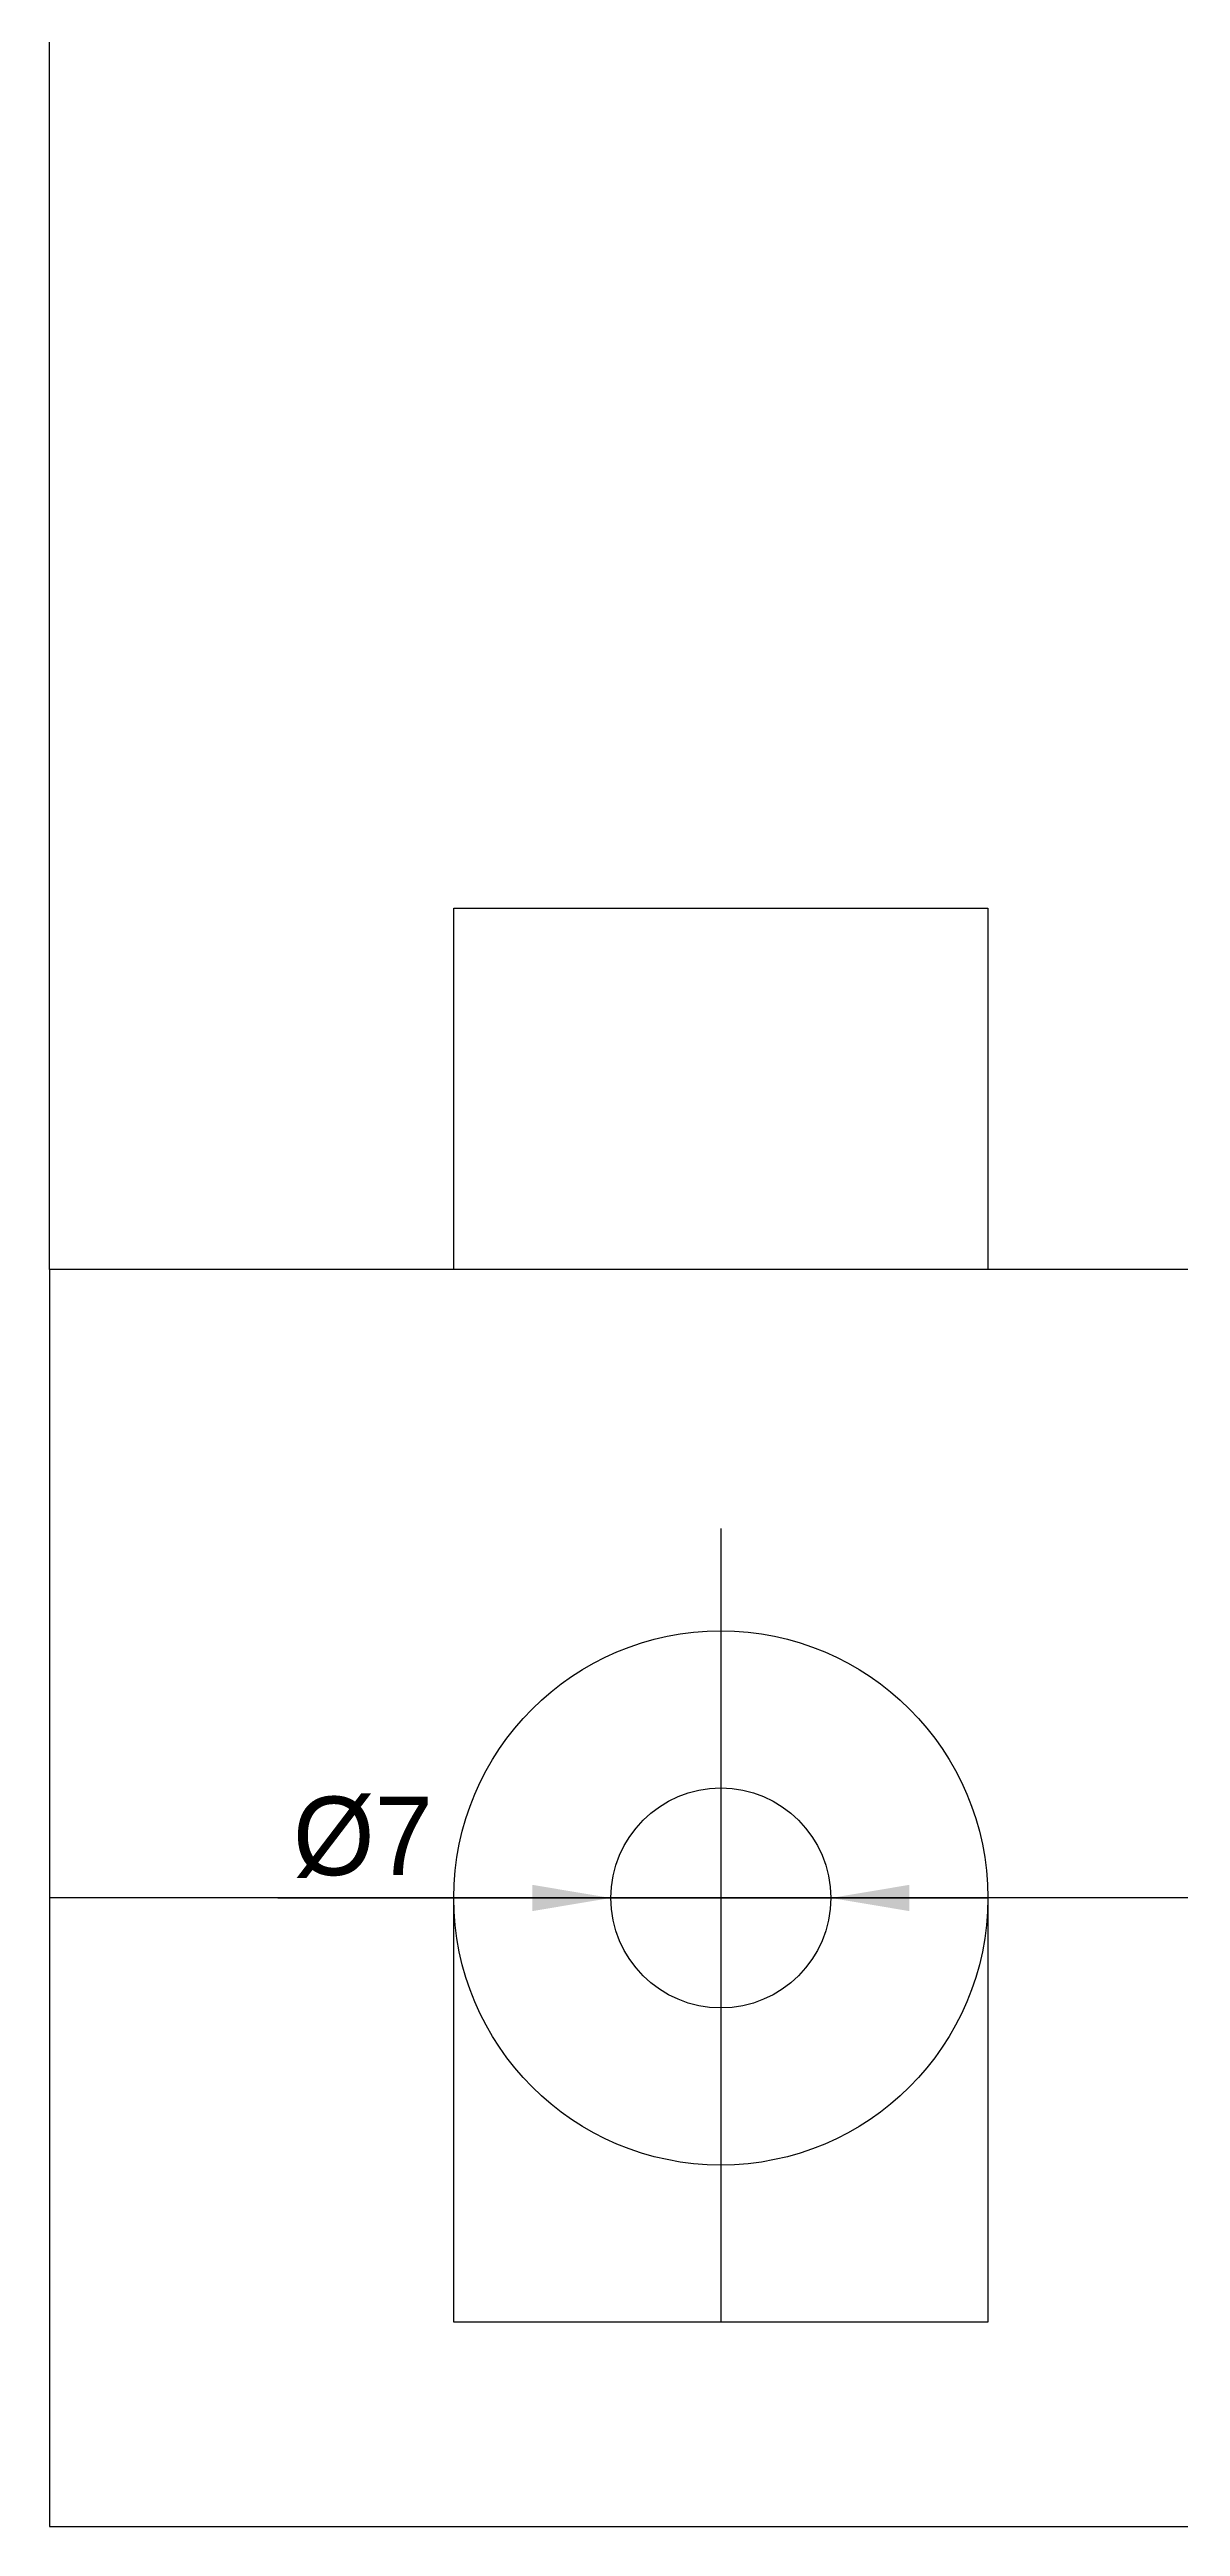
# Model space of a CAD drawing. Extents: x 0 to 200, y -40 to 190.
# Drawn here: x 0 to 36, y -40 to 38.8 of the extents above; entities that cross this region are included whole.
import ezdxf

# ---------------------------------------------------------------- set-up
doc = ezdxf.new("R2010")
doc.units = 0
doc.layers.get('DEFPOINTS').update_dxf_attribs({"linetype": 'CONTINUOUS'})
for name, color, linetype in [('ANNOTATION', 7, 'CONTINUOUS'), ('CASE', 7, 'CONTINUOUS'), ('GUIDE', 7, 'CONTINUOUS'), ('HOJO_SEN', 195, 'CONTINUOUS'), ('HOLE', 130, 'CONTINUOUS'), ('VOLUME', 112, 'CONTINUOUS')]:
    doc.layers.add(name, color=color, linetype=linetype)
doc.dimstyles.get("Standard").update_dxf_attribs({"dimtxt": 0.18, "dimasz": 0.18, "dimexe": 0.18, "dimexo": 0.0625, "dimgap": 0.09, "dimtad": 0, "dimtih": 1, "dimtoh": 1, "dimzin": 0, "dimcen": 0.09, "dimazin": 3, "dimtfac": 1, "dimtofl": 0, "dimtmove": 0, "dimatfit": 3})

# ---------------------------------------------------------------- blocks, each defined once
blk = doc.blocks.new('*U82')
at = {"layer": 'ANNOTATION', "color": 0}
blk.add_text('Ø7', height=2.5, dxfattribs=at).set_placement((7.751, -19.274))
blk = doc.blocks.new('*D41')
at = {"layer": 'ANNOTATION', "color": 0}
for p, q in [((7.268, -20), (15.377, -20)), ((24.877, -20), (17.877, -20)), ((27.377, -20), (29.877, -20))]:
    blk.add_line(p, q, dxfattribs=at)
for points in [[(15.377, -19.583), (15.377, -20.417), (17.877, -20)], [(27.377, -19.583), (27.377, -20.417), (24.877, -20)]]:
    blk.add_solid(points, dxfattribs=at)
at = {"layer": 'DEFPOINTS', "color": 0}
for p in [(17.877, -20), (24.877, -20)]:
    blk.add_point(p, dxfattribs=at)
at = {"layer": 'ANNOTATION'}
blk.add_blockref('*U82', (0, 0), dxfattribs=at)

msp = doc.modelspace()

# ---------------------------------------------------------------- linework, layer by layer
at = {"layer": 'CASE'}
for points in [[(200, 0), (0, 0), (0, 150), (200, 150)], [(200, 0), (0, 0), (0, -40), (200, -40)]]:
    msp.add_lwpolyline(points, close=True, dxfattribs=at)
at = {"layer": 'GUIDE'}
for p, q in [((21.377, -8.245), (21.377, -33.5)), ((184.709, -20), (12.877, -20))]:
    msp.add_line(p, q, dxfattribs=at)
at = {"layer": 'HOJO_SEN'}
msp.add_line((200, -20), (0, -20), dxfattribs=at)
at = {"layer": 'HOLE'}
msp.add_circle((21.377, -20), 3.5, dxfattribs=at)
at = {"layer": 'VOLUME'}
for points in [[(29.877, 0), (12.877, 0), (12.877, 11.5), (29.877, 11.5)], [(12.877, -20), (29.877, -20), (29.877, -33.5), (12.877, -33.5)]]:
    msp.add_lwpolyline(points, close=True, dxfattribs=at)
msp.add_circle((21.377, -20), 8.5, dxfattribs=at)

# ---------------------------------------------------------------- dimensions: what is measured, and where the dimension line sits
at = {"layer": 'ANNOTATION'}
dim = msp.add_diameter_dim_2p(p1=(24.877, -20), p2=(17.877, -20), dimstyle='Standard', dxfattribs=at)
dim.commit()
dim.dimension.update_dxf_attribs({"geometry": '*D41', "text_midpoint": (10.072, -18.029)})

doc.saveas('drawing.dxf')
